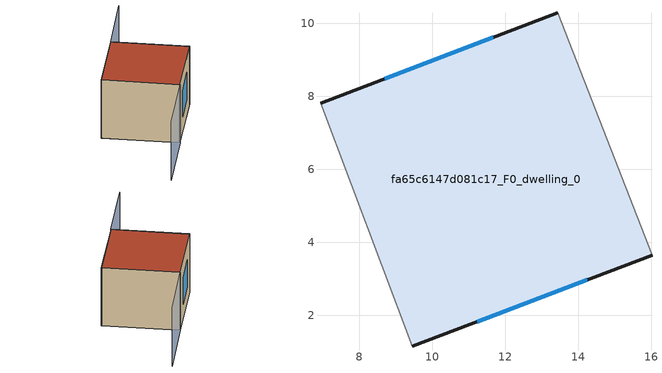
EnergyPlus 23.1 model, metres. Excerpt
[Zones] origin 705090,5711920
fa65c6147d081c17_F0_dwelling_0
 floor ground (EU_floor_Construction): 16.02,3.65 13.43,10.29 6.93,7.81 9.45,1.15 z0
 wall outside (EU_wall_Construction): 6.93,7.81 13.43,10.29 / 16.02,3.65 9.45,1.15 z0:6
 wall adiabatic (EU_wall_Construction): 13.43,10.29 16.02,3.65 / 9.45,1.15 6.93,7.81 z0:6
 window (EU_Window_Construction): 8.69,8.48 11.67,9.62 / 14.25,2.97 11.23,1.83 z1.62:4.38
 roof outside (EU_roof_Construction): 13.43,10.29 16.02,3.65 9.45,1.15 6.93,7.81 z6
shading: 6.93,7.81 9.48,1.16 / 9.48,1.16 3.16,-1.26 / 16.03,3.62 13.43,10.29 / 13.43,10.29 19.47,12.64 z0:6
[Building]
EU S2 Campaign: North Axis=0; Terrain=City; Solar Distribution=FullExterior
[Site:Location]
London: Latitude=51.5; Longitude=-0.5; Time Zone=0; Elevation=25
[SizingPeriod:WeatherFileDays]
AnnualSizingPeriod: Begin Month=1; Begin Day of Month=1; End Month=12; End Day of Month=31; Day of Week for Start Day=Monday; Use Weather File Daylight Saving Period=No; Use Weather File Rain and Snow Indicators=No
[MATERIAL]
EU_InternalMass_Material: Roughness=MediumRough; Thickness=0.1; Conductivity=1; Density=1800; Specific Heat=900; Thermal Absorptance=0.9; Solar Absorptance=0.7; Visible Absorptance=0.7
[MATERIAL:NOMASS] Roughness=MediumRough; Thermal Absorptance=0.9; Solar Absorptance=0.7; Visible Absorptance=0.7
Name | Thermal Resistance
EU_wall_NoMass | 0.727863
EU_roof_NoMass | 0.773354
EU_floor_NoMass | 1.79329
[WINDOWMATERIAL:SIMPLEGLAZINGSYSTEM]
EU_Window_SimpleGlazing: UFactor=2.58614; Solar Heat Gain Coefficient=0.76; Visible Transmittance=0.76
[CONSTRUCTION]
EU_wall_Construction: EU_wall_NoMass
EU_roof_Construction: EU_roof_NoMass
EU_floor_Construction: EU_floor_NoMass
EU_InternalMass_Construction: EU_InternalMass_Material
EU_Window_Construction: EU_Window_SimpleGlazing
[ZONE]
fa65c6147d081c17_F0_dwelling_0: Type=1; Multiplier=1; Ceiling Height=autocalculate; Volume=298.866; Floor Area=autocalculate; Part of Total Floor Area=Yes
[INTERNALMASS]
fa65c6147d081c17_F0_dwelling_0_EU_InternalMass: Construction=EU_InternalMass_Construction; Zone or ZoneList=fa65c6147d081c17_F0_dwelling_0; Surface Area=49.8114
[OTHEREQUIPMENT]
EU_Step8_InternalGain_fa65c6147d081c17_F0_dwelling_0_f000: Fuel Type=Electricity; Zone or ZoneList or Space or SpaceList=fa65c6147d081c17_F0_dwelling_0; Schedule=EU_Step8_GainSchedule_fa65c6147d081c17_F0_dwelling_0_f000; Design Level Calculation Method=Watts/Area; Power per Zone Floor Area=1; Fraction Latent=0; Fraction Radiant=0; Fraction Lost=0; Carbon Dioxide Generation Rate=0; EndUse Subcategory=EU_Step8_InternalGains
[ZONEVENTILATION:DESIGNFLOWRATE]
EU_ConstantAir_fa65c6147d081c17_F0_dwelling_0: Zone or ZoneList or Space or SpaceList=fa65c6147d081c17_F0_dwelling_0; Schedule=EU_AlwaysOn; Design Flow Rate Calculation Method=AirChanges/Hour; Air Changes per Hour=0.484901; Ventilation Type=Natural; Fan Pressure Rise=0; Fan Total Efficiency=1; Constant Term Coefficient=1; Temperature Term Coefficient=0; Velocity Term Coefficient=0; Velocity Squared Term Coefficient=0; Minimum Indoor Temperature=-100; Maximum Indoor Temperature=100; Delta Temperature=-100; Minimum Outdoor Temperature=-100; Maximum Outdoor Temperature=100; Maximum Wind Speed=40
[HVACTEMPLATE:THERMOSTAT]
EU_HeatOnly_fa65c6147d081c17_F0_dwelling_0: Constant Heating Setpoint=20; Constant Cooling Setpoint=50
[HVACTEMPLATE:ZONE:IDEALLOADSAIRSYSTEM]
fa65c6147d081c17_F0_dwelling_0: Template Thermostat=EU_HeatOnly_fa65c6147d081c17_F0_dwelling_0; System Availability Schedule=EU_AlwaysOn; Maximum Heating Supply Air Temperature=50; Minimum Cooling Supply Air Temperature=13; Maximum Heating Supply Air Humidity Ratio=0.0156; Minimum Cooling Supply Air Humidity Ratio=0.0077; Heating Limit=NoLimit; Cooling Limit=NoLimit; Heating Availability Schedule=EU_AlwaysOn; Cooling Availability Schedule=EU_CoolingOff; Dehumidification Control Type=ConstantSensibleHeatRatio; Cooling Sensible Heat Ratio=0.7; Dehumidification Setpoint=60; Humidification Control Type=None; Humidification Setpoint=30; Outdoor Air Method=None; Outdoor Air Flow Rate per Person=0.00944; Outdoor Air Flow Rate per Zone Floor Area=0; Outdoor Air Flow Rate per Zone=0; Demand Controlled Ventilation Type=None; Outdoor Air Economizer Type=NoEconomizer; Heat Recovery Type=None; Sensible Heat Recovery Effectiveness=0.7; Latent Heat Recovery Effectiveness=0.65
[SIZING:ZONE]
fa65c6147d081c17_F0_dwelling_0: Zone Cooling Design Supply Air Temperature Input Method=SupplyAirTemperature; Zone Cooling Design Supply Air Temperature=13; Zone Heating Design Supply Air Temperature Input Method=SupplyAirTemperature; Zone Heating Design Supply Air Temperature=50; Zone Cooling Design Supply Air Humidity Ratio=0.008; Zone Heating Design Supply Air Humidity Ratio=0.008; Cooling Design Air Flow Method=DesignDay; Cooling Design Air Flow Rate=0; Cooling Minimum Air Flow per Zone Floor Area=0.000762; Cooling Minimum Air Flow=0; Cooling Minimum Air Flow Fraction=0.2; Heating Design Air Flow Method=DesignDay; Heating Design Air Flow Rate=0; Heating Maximum Air Flow per Zone Floor Area=0.002032; Heating Maximum Air Flow=0.141576; Heating Maximum Air Flow Fraction=0.3; Account for Dedicated Outdoor Air System=No; Dedicated Outdoor Air System Control Strategy=NeutralSupplyAir; Dedicated Outdoor Air Low Setpoint Temperature for Design=autosize; Dedicated Outdoor Air High Setpoint Temperature for Design=autosize; Zone Load Sizing Method=Sensible Load Only No Latent Load; Zone Latent Cooling Design Supply Air Humidity Ratio Input Method=HumidityRatioDifference; Zone Cooling Design Supply Air Humidity Ratio Difference=0.005; Zone Latent Heating Design Supply Air Humidity Ratio Input Method=HumidityRatioDifference; Zone Humidification Design Supply Air Humidity Ratio Difference=0.005
[SCHEDULE:CONSTANT]
Name | Hourly Value
EU_AlwaysOn | 1
EU_CoolingOff | 0
[SCHEDULE:FILE]
EU_Step8_GainSchedule_fa65c6147d081c17_F0_dwelling_0_f000: File=../../schedules/fa65c6147d081c17/fa65c6147d081c17_F0_dwelling_0_f000_gain.csv; Column Number=1; Rows to Skip at Top=0; Number of Hours of Data=8760; Column Separator=Comma; Interpolate to Timestep=No; Minutes per Item=60; Adjust Schedule for Daylight Savings=Yes
